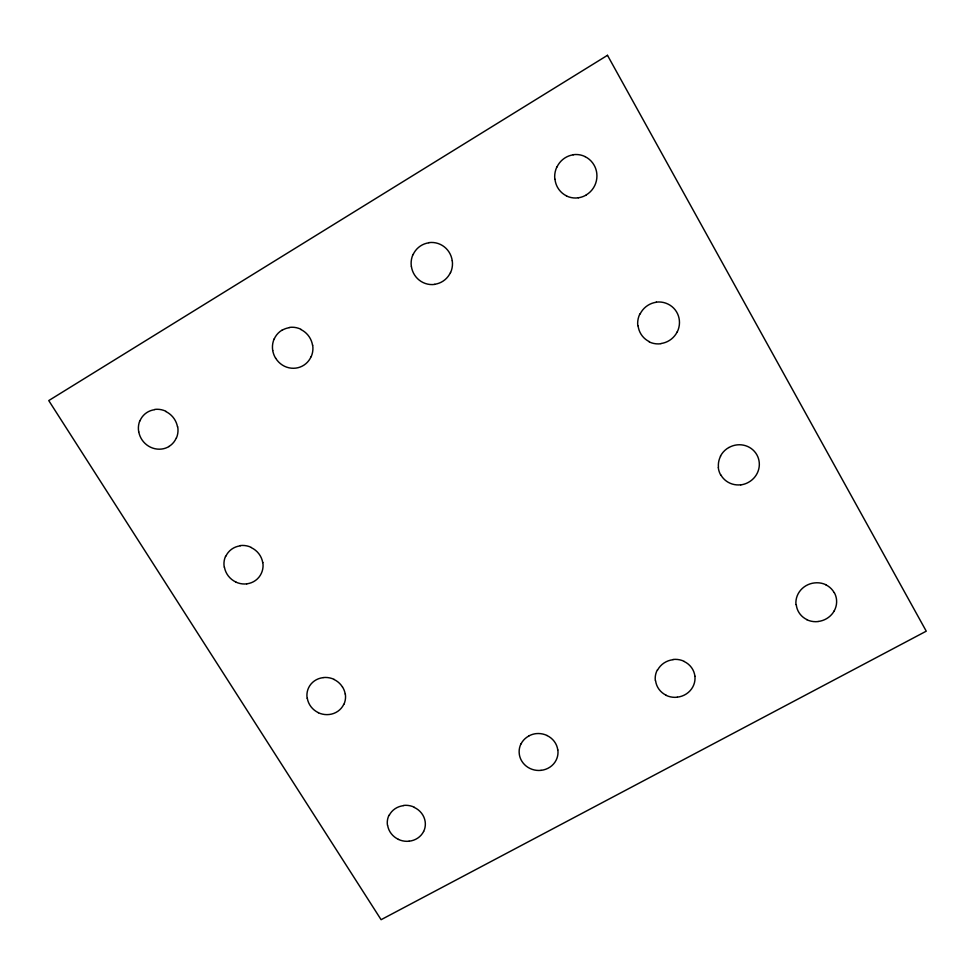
<?xml version="1.0" encoding="UTF-8"?>
<svg xmlns="http://www.w3.org/2000/svg" width="975" height="975" viewBox="0 0 975 975"><rect width="100%" height="100%" fill="white"/><g stroke="black" fill="none" stroke-linecap="round" stroke-linejoin="round"><path stroke-width="1.46" d="M423.589 831.492A19.025 17.782 15.5 0 1 409.122 841.193M398.495 839.402A19.025 17.782 15.5 0 1 387.66 825.447M389.171 815.429A19.025 17.782 15.5 0 1 403.638 805.655M414.326 807.458A19.025 17.782 15.5 0 1 425.149 821.498A19.171 17.928 15.5 0 1 423.662 831.456M409.073 841.218A19.171 17.928 15.5 0 1 398.361 839.402M387.465 825.325A19.171 17.928 15.5 0 1 388.988 815.246M403.577 805.411A19.171 17.928 15.5 0 1 414.338 807.227M677.357 697.149A19.78 18.854 -5.3 0 0 692.859 686.827A19.927 19 -5.3 0 0 694.919 676.199M666.327 695.321A19.78 18.854 -5.3 0 1 655.59 680.672M657.577 670.093A19.78 18.854 -5.3 0 1 673.079 659.697M684.182 661.525A19.78 18.854 -5.3 0 1 694.907 676.272M677.211 697.223A19.927 19 -5.3 0 1 666.108 695.37M655.31 680.587A19.927 19 -5.3 0 1 657.308 669.947M672.957 659.478A19.927 19 -5.3 0 1 684.121 661.318M521.04 743.888A19.366 18.342 7 0 1 528.755 736.052M541.015 770.36A19.5 18.476 7 0 1 530.12 768.532A19.366 18.354 7 0 1 521.796 761.122A19.366 18.342 7 0 1 519.309 754.175A19.5 18.476 7 0 1 521.028 743.754M541.076 770.335A19.366 18.342 7 0 0 556.055 760.329A19.512 18.476 7 0 0 557.858 749.982M547.012 735.479A19.512 18.476 7 0 0 536.043 733.639A19.366 18.354 7 0 0 528.779 735.991M546.987 735.528A19.366 18.354 7 0 1 557.773 749.921M138.791 431.937A20.268 19.207 48.9 0 0 150.552 447.22A20.414 19.354 48.9 0 0 161.716 449.036A20.28 19.22 48.9 0 0 168.992 446.513M139.961 420.81A20.268 19.207 48.9 0 1 154.586 409.707M165.738 411.511A20.268 19.207 48.9 0 1 177.499 426.904M176.268 438.019A20.268 19.207 48.9 0 1 168.858 446.526M138.706 431.803A20.414 19.354 48.9 0 1 139.9 420.603M154.647 409.427A20.414 19.354 48.9 0 1 165.872 411.255M177.706 426.77A20.414 19.354 48.9 0 1 176.451 437.97M311.062 356.753A20.585 19.902 57.2 0 1 295.9 368.111A20.731 20.036 57.2 0 1 284.517 366.271A20.585 19.902 57.2 0 1 275.681 358.215M281.921 330.354A20.585 19.902 57.2 0 1 289.441 327.697M300.812 329.513A20.585 19.902 57.2 0 1 312.548 345.296M275.608 358.203A20.597 19.914 57.2 0 1 272.756 350.525M274.17 339.081A20.597 19.914 57.2 0 1 281.885 330.232M272.707 350.464A20.731 20.036 57.2 0 1 274.146 338.947M289.441 327.405A20.731 20.036 57.2 0 1 300.885 329.245M312.683 345.162A20.731 20.036 57.2 0 1 311.183 356.679M411.401 266.455A20.987 20.536 79.2 0 0 423.089 282.555A21.145 20.682 79.3 0 0 434.704 284.408M413.071 254.67A20.987 20.536 79.2 0 1 428.805 242.812M411.328 266.321A21.145 20.682 79.3 0 1 413.01 254.463M452.217 260.715A20.999 20.548 79.3 0 0 440.529 244.493A21.145 20.694 79.3 0 0 428.854 242.641M450.474 272.512A20.999 20.548 79.3 0 1 434.728 284.261M452.29 260.837A21.145 20.694 79.3 0 1 450.535 272.707M586.292 194.951A21.645 20.987 -75.1 0 1 578.346 197.779M566.585 195.926A21.645 20.987 -75.1 0 1 557.578 187.432A21.645 20.999 -75.1 0 1 554.982 179.217M585.11 156.658A21.645 20.999 -75.1 0 1 594.141 165.226A21.645 20.987 -75.1 0 1 596.785 173.379A21.803 21.145 -75.1 0 1 594.738 185.591A21.645 20.987 -75.1 0 1 586.304 194.866M556.932 167.066A21.645 20.999 -75.1 0 1 573.288 154.806M578.285 197.827A21.803 21.145 -75.1 0 1 566.451 195.951M573.166 154.708A21.803 21.145 -75.1 0 1 585.073 156.585M554.836 179.315A21.816 21.145 -75.1 0 1 556.81 167.078M246.797 583.83A19.744 18.805 36.2 0 0 261.373 573.288A19.902 18.952 36.2 0 0 262.823 562.441M235.865 582.038A19.744 18.805 36.2 0 1 224.433 567.206M225.725 556.481A19.744 18.805 36.2 0 1 240.301 545.842M251.294 547.645A19.744 18.805 36.2 0 1 262.726 562.563M246.748 583.867A19.902 18.952 36.2 0 1 235.743 582.038M224.226 567.084A19.902 18.952 36.2 0 1 225.542 556.274M240.24 545.573A19.902 18.952 36.2 0 1 251.306 547.402M343.736 704.389A19.342 18.318 24 0 1 329.209 714.504A19.488 18.464 24 0 1 318.301 712.713M318.435 712.701A19.342 18.318 24 0 1 307.308 698.319M342.53 687.009A19.342 18.318 24 0 1 345.199 694.029M307.149 698.271A19.488 18.464 24 0 1 308.575 687.838A19.342 18.33 24 0 1 323.091 677.649M323.225 677.576A19.488 18.464 24 0 1 334.133 679.392M345.333 693.993A19.488 18.464 24 0 1 343.858 704.413M333.938 679.453A19.342 18.33 24 0 1 342.432 686.948M677.198 331.89A21.011 20.56 -49.4 0 1 660.953 343.517M649.374 341.677A21.011 20.56 -49.4 0 1 638.064 325.662M640.124 313.962A21.011 20.56 -49.4 0 1 656.382 302.238M677.211 332.036A21.17 20.719 -49.4 0 0 679.356 320.263A21.011 20.56 -49.4 0 0 668.021 304.09A21.17 20.719 -49.4 0 0 656.248 302.14M660.818 343.748A21.17 20.719 -49.4 0 1 649.155 341.872M637.784 325.735A21.17 20.719 -49.4 0 1 639.856 313.962M728.959 447.501A20.621 19.963 -26.5 0 1 756.832 454.764A20.621 19.963 -26.5 0 1 748.593 482.259A20.621 19.951 -26.5 0 1 740.781 484.88M740.829 484.794A20.621 19.963 -26.5 0 1 720.854 474.947M718.453 467.403A20.621 19.963 -26.5 0 1 720.61 456.142M720.708 475.02A20.609 19.951 -26.5 0 1 718.283 467.452M720.44 456.178A20.609 19.951 -26.5 0 1 728.837 447.513M834.271 592.581A20.329 19.293 -18.1 0 1 836.562 599.942A20.475 19.427 -18.1 0 1 834.234 610.874M834.259 610.813A20.329 19.293 -18.1 0 1 818.183 621.465M806.934 619.625A20.329 19.293 -18.1 0 1 796.258 604.597M818.098 621.562A20.487 19.427 -18.1 0 1 806.788 619.698M795.953 604.585A20.475 19.427 -18.1 0 1 798.233 593.641A20.329 19.281 -18.1 0 1 814.43 582.928A20.475 19.427 -18.1 0 1 825.825 584.695M825.74 584.781A20.329 19.281 -18.1 0 1 834.149 592.605M607.486 55.307L48.75 400.579L381.103 919.693L926.25 631.178L607.486 55.307"/></g></svg>
